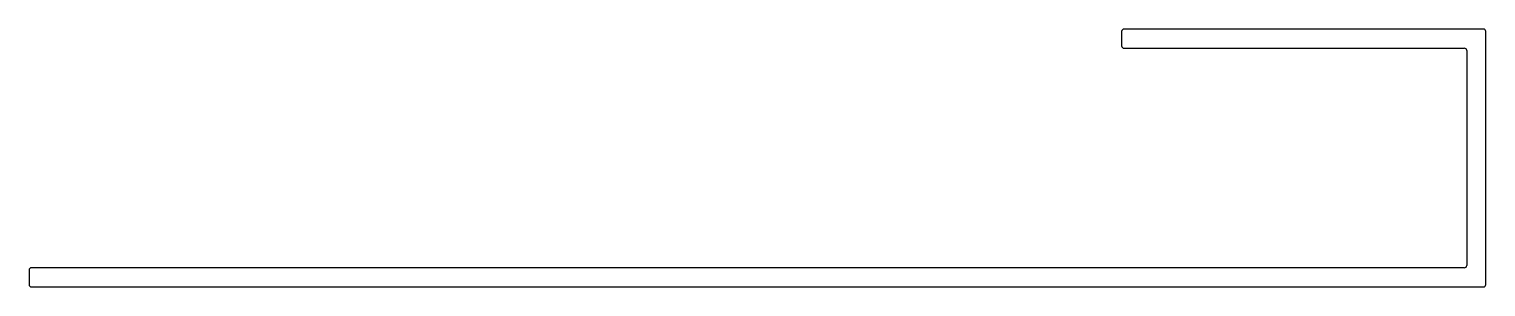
# Model space of a CAD drawing. Extents: x -79 to 73, y -4 to 23.
import ezdxf

# ---------------------------------------------------------------- set-up
doc = ezdxf.new("R2010")
doc.units = 0
doc.header["$MEASUREMENT"] = 0
doc.layers.get('0').update_dxf_attribs({"linetype": 'CONTINUOUS'})

msp = doc.modelspace()

# ---------------------------------------------------------------- linework, layer by layer
for p, q in [((73.14, 23.05), (35.54, 23.05)), ((35.29, 22.8), (35.29, 21.3)), ((73.39, -3.69), (73.39, 22.8)), ((35.54, 21.05), (71.14, 21.05)), ((71.39, 20.8), (71.39, -1.69)), ((-79.01, -2.19), (-79.01, -3.69)), ((71.14, -1.94), (-78.76, -1.94)), ((-78.76, -3.94), (73.14, -3.94))]:
    msp.add_line(p, q)
for centre, start, end in [((35.54, 22.8), 90, 180), ((73.14, 22.8), 0, 90), ((35.54, 21.3), 180, 270), ((71.14, 20.8), 0, 90), ((-78.76, -2.19), 90, 180), ((71.14, -1.69), 270, 0), ((-78.76, -3.69), 180, 270), ((73.14, -3.69), 270, 0)]:
    msp.add_arc(centre, 0.25, start, end)

doc.saveas('drawing.dxf')
